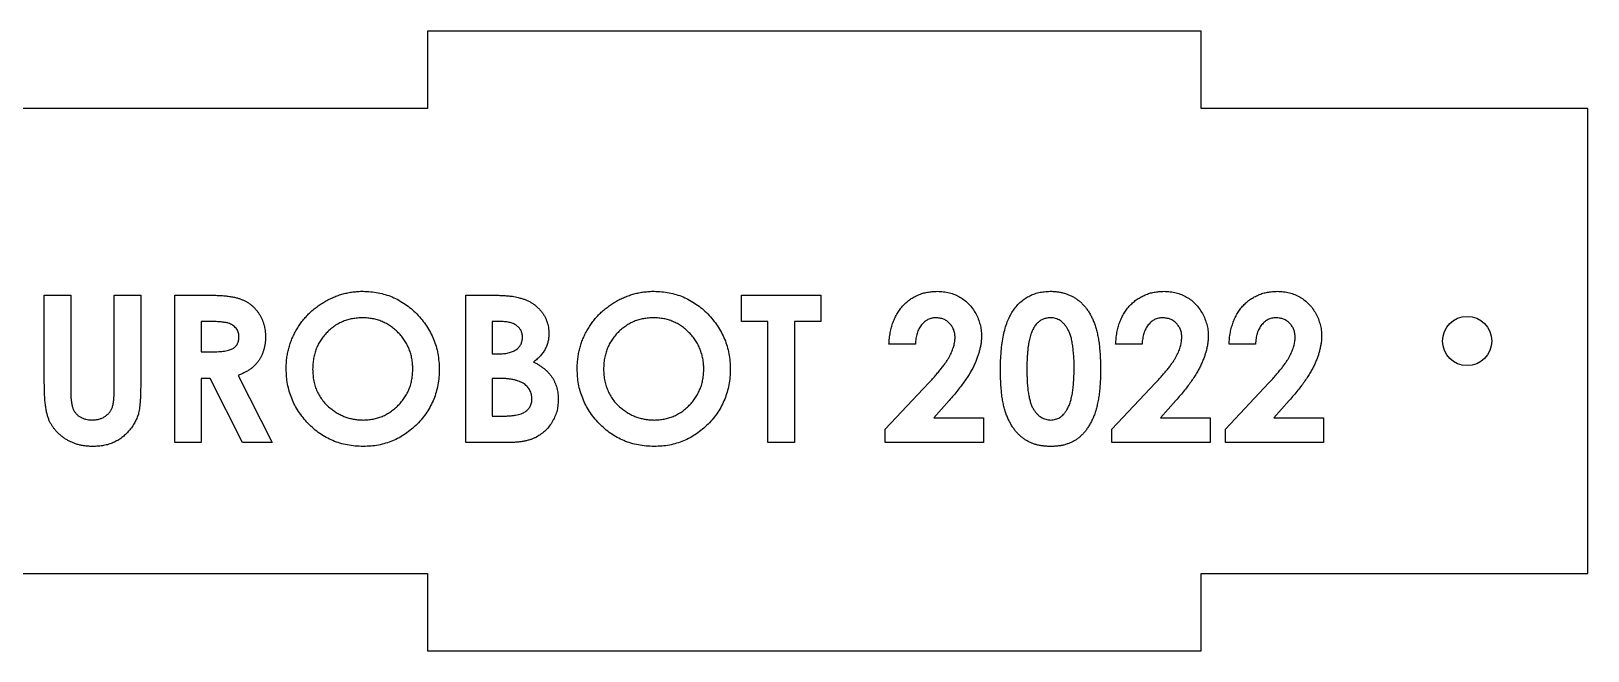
# Model space of a CAD drawing. Header units: millimetres. Extents: x -200 to 0, y -5 to 35.
# Drawn here: x -100.6 to 0, y -5 to 35 of the extents above; entities that cross this region are included whole.
import ezdxf

# ---------------------------------------------------------------- set-up
doc = ezdxf.new("R2010")
doc.units = ezdxf.units.MM

msp = doc.modelspace()

# ---------------------------------------------------------------- linework, layer by layer
at = {"color": 7, "linetype": 'Continuous', "lineweight": 25}
for p, q in [((-25, 35), (-75, 35)), ((-75, 35), (-75, 30)), ((-25, 30), (-25, 35)), ((-75, 30), (-105, 30)), ((0, 30), (-25, 30)), ((0, 0), (0, 30)), ((-99.76, 12.28), (-99.76, 17.96)), ((-99.76, 17.96), (-98.05, 17.96)), ((-98.05, 17.96), (-98.05, 11.77)), ((-95.24, 11.99), (-95.24, 17.96)), ((-95.24, 17.96), (-93.53, 17.96)), ((-93.53, 17.96), (-93.53, 12.28)), ((-91.33, 8.44), (-91.33, 17.96)), ((-91.33, 17.96), (-89.34, 17.96)), ((-72.52, 8.44), (-72.52, 17.96)), ((-72.52, 17.96), (-71, 17.96)), ((-54.7, 16.25), (-54.7, 17.96)), ((-54.7, 17.96), (-49.57, 17.96)), ((-49.57, 17.96), (-49.57, 16.25)), ((-89.04, 16.25), (-89.62, 16.25)), ((-89.62, 16.25), (-89.62, 14.3)), ((-70.28, 16.25), (-70.81, 16.25)), ((-70.81, 16.25), (-70.81, 14.18)), ((-52.99, 16.25), (-54.7, 16.25)), ((-52.99, 8.44), (-52.99, 16.25)), ((-49.57, 16.25), (-51.28, 16.25)), ((-51.28, 16.25), (-51.28, 8.44)), ((-89.62, 14.3), (-88.95, 14.3)), ((-70.81, 14.18), (-70.36, 14.18)), ((-43.46, 14.79), (-45.17, 14.79)), ((-28.81, 14.79), (-30.52, 14.79)), ((-21.48, 14.79), (-23.19, 14.79)), ((-89.04, 12.59), (-89.62, 12.59)), ((-89.62, 12.59), (-89.62, 8.44)), ((-86.94, 8.44), (-89.04, 12.59)), ((-87.24, 12.78), (-85.04, 8.44)), ((-70.41, 12.59), (-70.81, 12.59)), ((-70.81, 12.59), (-70.81, 10.15)), ((-45.41, 9.3), (-42.59, 12.31)), ((-30.76, 9.3), (-27.94, 12.31)), ((-23.43, 9.3), (-20.61, 12.31)), ((-41.28, 11.16), (-42.27, 10.03)), ((-26.62, 11.16), (-27.62, 10.03)), ((-19.3, 11.16), (-20.29, 10.03)), ((-70.81, 10.15), (-70.32, 10.15)), ((-45.41, 8.44), (-45.41, 9.3)), ((-42.27, 10.03), (-39.06, 10.03)), ((-39.06, 10.03), (-39.06, 8.44)), ((-30.76, 8.44), (-30.76, 9.3)), ((-27.62, 10.03), (-24.41, 10.03)), ((-24.41, 10.03), (-24.41, 8.44)), ((-23.43, 8.44), (-23.43, 9.3)), ((-20.29, 10.03), (-17.08, 10.03)), ((-17.08, 10.03), (-17.08, 8.44)), ((-89.62, 8.44), (-91.33, 8.44)), ((-85.04, 8.44), (-86.94, 8.44)), ((-69.85, 8.44), (-72.52, 8.44)), ((-51.28, 8.44), (-52.99, 8.44)), ((-39.06, 8.44), (-45.41, 8.44)), ((-24.41, 8.44), (-30.76, 8.44)), ((-17.08, 8.44), (-23.43, 8.44)), ((-105, 0), (-75, 0)), ((-75, 0), (-75, -5)), ((-25, -5), (-25, 0)), ((-25, 0), (0, 0)), ((-75, -5), (-25, -5))]:
    msp.add_line(p, q, dxfattribs=at)
msp.add_circle((-7.8, 15), 1.59, dxfattribs=at)
for points, knots in [([(-84.12, 13.2), (-84.12, 13.32), (-84.12, 13.54), (-84.09, 13.87), (-84.04, 14.2), (-83.96, 14.52), (-83.87, 14.83), (-83.76, 15.13), (-83.62, 15.43), (-83.47, 15.72), (-83.3, 16), (-83.11, 16.26), (-82.9, 16.51), (-82.68, 16.75), (-82.45, 16.97), (-82.2, 17.17), (-81.93, 17.36), (-81.65, 17.54), (-81.36, 17.7), (-81.06, 17.83), (-80.76, 17.95), (-80.45, 18.04), (-80.14, 18.12), (-79.82, 18.17), (-79.49, 18.2), (-79.27, 18.21), (-79.16, 18.21)], [0, 0, 0, 0, 0.043114, 0.085683, 0.127594, 0.169059, 0.210432, 0.251811, 0.293444, 0.335381, 0.377477, 0.418688, 0.459873, 0.500873, 0.541873, 0.583212, 0.624763, 0.666988, 0.70937, 0.751103, 0.792568, 0.833545, 0.874827, 0.916018, 0.957859, 1, 1, 1, 1]), ([(-79.16, 18.21), (-78.99, 18.2), (-78.67, 18.19), (-78.19, 18.12), (-77.72, 18.01), (-77.28, 17.85), (-76.85, 17.64), (-76.44, 17.39), (-76.05, 17.09), (-75.68, 16.75), (-75.34, 16.37), (-75.05, 15.98), (-74.8, 15.56), (-74.59, 15.12), (-74.43, 14.66), (-74.32, 14.18), (-74.25, 13.68), (-74.24, 13.34), (-74.23, 13.17)], [0, 0, 0, 0, 0.063396, 0.125157, 0.185649, 0.245977, 0.306108, 0.367351, 0.429902, 0.49454, 0.559373, 0.62241, 0.684357, 0.745807, 0.80743, 0.869996, 0.933928, 1, 1, 1, 1]), ([(-65.32, 13.2), (-65.32, 13.32), (-65.31, 13.54), (-65.28, 13.87), (-65.23, 14.2), (-65.16, 14.52), (-65.07, 14.83), (-64.95, 15.13), (-64.82, 15.43), (-64.66, 15.72), (-64.49, 16), (-64.3, 16.26), (-64.1, 16.51), (-63.88, 16.75), (-63.64, 16.97), (-63.39, 17.17), (-63.13, 17.36), (-62.85, 17.54), (-62.56, 17.7), (-62.26, 17.83), (-61.95, 17.95), (-61.64, 18.04), (-61.33, 18.12), (-61.01, 18.17), (-60.68, 18.2), (-60.46, 18.21), (-60.35, 18.21)], [0, 0, 0, 0, 0.043114, 0.085683, 0.127594, 0.169059, 0.210432, 0.251811, 0.293444, 0.335381, 0.377477, 0.418688, 0.459873, 0.500873, 0.541873, 0.583212, 0.624763, 0.666988, 0.70937, 0.751103, 0.792568, 0.833545, 0.874827, 0.916018, 0.957859, 1, 1, 1, 1]), ([(-60.35, 18.21), (-60.19, 18.2), (-59.86, 18.19), (-59.38, 18.12), (-58.92, 18.01), (-58.47, 17.85), (-58.05, 17.64), (-57.64, 17.39), (-57.24, 17.09), (-56.88, 16.75), (-56.54, 16.37), (-56.24, 15.98), (-55.99, 15.56), (-55.78, 15.12), (-55.62, 14.66), (-55.51, 14.18), (-55.44, 13.68), (-55.43, 13.34), (-55.43, 13.17)], [0, 0, 0, 0, 0.063396, 0.125157, 0.185649, 0.245977, 0.306108, 0.367351, 0.429902, 0.49454, 0.559373, 0.62241, 0.684357, 0.745807, 0.80743, 0.869996, 0.933928, 1, 1, 1, 1]), ([(-45.17, 14.79), (-45.16, 14.92), (-45.15, 15.17), (-45.09, 15.54), (-45.01, 15.88), (-44.91, 16.21), (-44.78, 16.51), (-44.63, 16.8), (-44.45, 17.06), (-44.25, 17.3), (-44.03, 17.51), (-43.79, 17.7), (-43.54, 17.85), (-43.27, 17.98), (-42.98, 18.09), (-42.68, 18.15), (-42.37, 18.2), (-42.15, 18.2), (-42.04, 18.21)], [0, 0, 0, 0, 0.07494, 0.146428, 0.214753, 0.280422, 0.343604, 0.405543, 0.466199, 0.526538, 0.585902, 0.64409, 0.701613, 0.758754, 0.816629, 0.875655, 0.936624, 1, 1, 1, 1]), ([(-42.04, 18.21), (-41.91, 18.2), (-41.65, 18.19), (-41.27, 18.12), (-40.91, 18.01), (-40.58, 17.84), (-40.28, 17.64), (-40, 17.39), (-39.76, 17.1), (-39.56, 16.77), (-39.39, 16.43), (-39.28, 16.07), (-39.2, 15.71), (-39.19, 15.47), (-39.19, 15.35)], [0, 0, 0, 0, 0.089615, 0.174949, 0.257548, 0.338901, 0.420053, 0.501401, 0.584252, 0.67037, 0.756473, 0.839207, 0.92012, 1, 1, 1, 1]), ([(-37.18, 16.91), (-37.11, 17.01), (-36.96, 17.22), (-36.71, 17.48), (-36.44, 17.71), (-36.14, 17.89), (-35.83, 18.03), (-35.49, 18.14), (-35.13, 18.19), (-34.88, 18.2), (-34.76, 18.21)], [0, 0, 0, 0, 0.132314, 0.2587, 0.380912, 0.500535, 0.620923, 0.742376, 0.868281, 1, 1, 1, 1]), ([(-34.76, 18.21), (-34.68, 18.21), (-34.51, 18.2), (-34.27, 18.18), (-34.04, 18.14), (-33.82, 18.08), (-33.61, 18.01), (-33.4, 17.92), (-33.2, 17.82), (-33.02, 17.7), (-32.84, 17.56), (-32.67, 17.4), (-32.51, 17.23), (-32.37, 17.05), (-32.23, 16.84), (-32.11, 16.62), (-31.99, 16.38), (-31.89, 16.13), (-31.79, 15.85), (-31.71, 15.54), (-31.65, 15.22), (-31.59, 14.86), (-31.55, 14.48), (-31.52, 14.08), (-31.5, 13.64), (-31.49, 13.35), (-31.49, 13.2)], [0, 0, 0, 0, 0.036635, 0.072034, 0.106626, 0.140306, 0.173619, 0.206426, 0.239067, 0.271883, 0.30484, 0.338529, 0.372616, 0.407548, 0.443719, 0.481312, 0.520113, 0.560913, 0.604025, 0.650075, 0.699572, 0.752363, 0.808789, 0.868954, 0.932675, 1, 1, 1, 1]), ([(-30.52, 14.79), (-30.51, 14.92), (-30.49, 15.17), (-30.44, 15.54), (-30.36, 15.88), (-30.26, 16.21), (-30.13, 16.51), (-29.98, 16.8), (-29.8, 17.06), (-29.6, 17.3), (-29.37, 17.51), (-29.14, 17.7), (-28.88, 17.85), (-28.61, 17.98), (-28.33, 18.09), (-28.03, 18.15), (-27.72, 18.2), (-27.5, 18.2), (-27.39, 18.21)], [0, 0, 0, 0, 0.07494, 0.146428, 0.214753, 0.280422, 0.343604, 0.405543, 0.466199, 0.526538, 0.585902, 0.64409, 0.701613, 0.758754, 0.816629, 0.875655, 0.936624, 1, 1, 1, 1]), ([(-27.39, 18.21), (-27.26, 18.2), (-26.99, 18.19), (-26.61, 18.12), (-26.26, 18.01), (-25.93, 17.84), (-25.62, 17.64), (-25.35, 17.39), (-25.11, 17.1), (-24.91, 16.77), (-24.74, 16.43), (-24.62, 16.07), (-24.55, 15.71), (-24.54, 15.47), (-24.53, 15.35)], [0, 0, 0, 0, 0.089615, 0.174949, 0.257548, 0.338901, 0.420053, 0.501401, 0.584252, 0.67037, 0.756473, 0.839207, 0.92012, 1, 1, 1, 1]), ([(-23.19, 14.79), (-23.18, 14.92), (-23.17, 15.17), (-23.11, 15.54), (-23.03, 15.88), (-22.93, 16.21), (-22.8, 16.51), (-22.65, 16.8), (-22.47, 17.06), (-22.27, 17.3), (-22.05, 17.51), (-21.81, 17.7), (-21.56, 17.85), (-21.29, 17.98), (-21, 18.09), (-20.7, 18.15), (-20.39, 18.2), (-20.17, 18.2), (-20.06, 18.21)], [0, 0, 0, 0, 0.07494, 0.146428, 0.214753, 0.280422, 0.343604, 0.405543, 0.466199, 0.526538, 0.585902, 0.64409, 0.701613, 0.758754, 0.816629, 0.875655, 0.936624, 1, 1, 1, 1]), ([(-20.06, 18.21), (-19.93, 18.2), (-19.67, 18.19), (-19.29, 18.12), (-18.93, 18.01), (-18.6, 17.84), (-18.3, 17.64), (-18.02, 17.39), (-17.78, 17.1), (-17.58, 16.77), (-17.41, 16.43), (-17.3, 16.07), (-17.22, 15.71), (-17.21, 15.47), (-17.21, 15.35)], [0, 0, 0, 0, 0.089615, 0.174949, 0.257548, 0.338901, 0.420053, 0.501401, 0.584252, 0.67037, 0.756473, 0.839207, 0.92012, 1, 1, 1, 1]), ([(-89.34, 17.96), (-89.21, 17.96), (-88.95, 17.96), (-88.59, 17.95), (-88.25, 17.93), (-87.95, 17.9), (-87.67, 17.86), (-87.42, 17.81), (-87.2, 17.76), (-87.01, 17.69), (-86.84, 17.61), (-86.68, 17.53), (-86.52, 17.43), (-86.38, 17.32), (-86.24, 17.2), (-86.12, 17.07), (-86, 16.93), (-85.89, 16.77), (-85.79, 16.61), (-85.7, 16.44), (-85.63, 16.26), (-85.57, 16.07), (-85.52, 15.88), (-85.49, 15.68), (-85.47, 15.47), (-85.47, 15.33), (-85.47, 15.26)], [0, 0, 0, 0, 0.072889, 0.140186, 0.202277, 0.258895, 0.310483, 0.357095, 0.398514, 0.435038, 0.469251, 0.502805, 0.53621, 0.569379, 0.602801, 0.636666, 0.670929, 0.705803, 0.741189, 0.776304, 0.812004, 0.847969, 0.884522, 0.921974, 0.960198, 1, 1, 1, 1]), ([(-71, 17.96), (-70.89, 17.96), (-70.68, 17.96), (-70.39, 17.95), (-70.11, 17.94), (-69.85, 17.92), (-69.62, 17.9), (-69.41, 17.87), (-69.23, 17.84), (-69.11, 17.81), (-69.06, 17.79)], [0, 0, 0, 0, 0.163996, 0.317329, 0.45806, 0.589158, 0.707952, 0.816322, 0.913585, 1, 1, 1, 1]), ([(-69.06, 17.79), (-68.98, 17.77), (-68.84, 17.73), (-68.64, 17.66), (-68.45, 17.57), (-68.27, 17.47), (-68.1, 17.36), (-67.95, 17.23), (-67.8, 17.09), (-67.66, 16.94), (-67.54, 16.79), (-67.44, 16.62), (-67.35, 16.45), (-67.28, 16.27), (-67.22, 16.08), (-67.18, 15.89), (-67.15, 15.68), (-67.15, 15.55), (-67.15, 15.48)], [0, 0, 0, 0, 0.0687498, 0.1349091, 0.1997211, 0.2629737, 0.325357, 0.3873361, 0.4494075, 0.5111175, 0.5724726, 0.6330772, 0.692861, 0.7525607, 0.8127376, 0.8734793, 0.9357765, 1, 1, 1, 1]), ([(-87.18, 15.28), (-87.18, 15.33), (-87.18, 15.43), (-87.22, 15.57), (-87.28, 15.7), (-87.36, 15.83), (-87.47, 15.93), (-87.59, 16.02), (-87.72, 16.1), (-87.85, 16.15), (-87.97, 16.18), (-88.07, 16.2), (-88.19, 16.21), (-88.33, 16.23), (-88.48, 16.24), (-88.65, 16.25), (-88.84, 16.25), (-88.97, 16.25), (-89.04, 16.25)], [0, 0, 0, 0, 0.063769, 0.125262, 0.185414, 0.246807, 0.309422, 0.372533, 0.437733, 0.50575, 0.544013, 0.58837, 0.640389, 0.697897, 0.763272, 0.834979, 0.913874, 1, 1, 1, 1]), ([(-79.19, 16.5), (-79.3, 16.49), (-79.52, 16.49), (-79.84, 16.44), (-80.15, 16.37), (-80.45, 16.27), (-80.73, 16.14), (-81, 15.97), (-81.25, 15.78), (-81.49, 15.56), (-81.7, 15.32), (-81.9, 15.06), (-82.06, 14.79), (-82.19, 14.5), (-82.29, 14.19), (-82.36, 13.87), (-82.41, 13.53), (-82.41, 13.3), (-82.42, 13.18)], [0, 0, 0, 0, 0.064609, 0.127512, 0.188521, 0.248708, 0.308598, 0.368812, 0.429888, 0.492802, 0.555743, 0.617485, 0.678969, 0.740198, 0.80236, 0.866245, 0.931707, 1, 1, 1, 1]), ([(-75.94, 13.19), (-75.95, 13.31), (-75.95, 13.53), (-76, 13.86), (-76.07, 14.17), (-76.17, 14.47), (-76.31, 14.76), (-76.47, 15.04), (-76.66, 15.3), (-76.88, 15.54), (-77.12, 15.76), (-77.38, 15.96), (-77.65, 16.13), (-77.93, 16.26), (-78.23, 16.37), (-78.54, 16.44), (-78.86, 16.49), (-79.08, 16.49), (-79.19, 16.5)], [0, 0, 0, 0, 0.065939, 0.129791, 0.192175, 0.253617, 0.314719, 0.376282, 0.438973, 0.503175, 0.567329, 0.629651, 0.69065, 0.751238, 0.811754, 0.872788, 0.93554, 1, 1, 1, 1]), ([(-68.86, 15.25), (-68.86, 15.32), (-68.87, 15.47), (-68.94, 15.67), (-69.05, 15.84), (-69.18, 15.96), (-69.31, 16.05), (-69.41, 16.1), (-69.53, 16.15), (-69.65, 16.19), (-69.79, 16.22), (-69.95, 16.24), (-70.11, 16.25), (-70.22, 16.25), (-70.28, 16.25)], [0, 0, 0, 0, 0.112332, 0.217189, 0.320776, 0.429446, 0.48689, 0.547348, 0.610552, 0.67854, 0.751006, 0.828563, 0.911494, 1, 1, 1, 1]), ([(-60.38, 16.5), (-60.49, 16.49), (-60.71, 16.49), (-61.04, 16.44), (-61.34, 16.37), (-61.64, 16.27), (-61.92, 16.14), (-62.19, 15.97), (-62.44, 15.78), (-62.68, 15.56), (-62.9, 15.32), (-63.09, 15.06), (-63.25, 14.79), (-63.38, 14.5), (-63.48, 14.19), (-63.56, 13.87), (-63.6, 13.53), (-63.61, 13.3), (-63.61, 13.18)], [0, 0, 0, 0, 0.0646087, 0.1275118, 0.1885213, 0.2487082, 0.3085983, 0.3688122, 0.4298875, 0.4928024, 0.5557433, 0.6174853, 0.678969, 0.7401977, 0.8023601, 0.8662448, 0.9317068, 1, 1, 1, 1]), ([(-57.14, 13.19), (-57.14, 13.31), (-57.15, 13.53), (-57.19, 13.86), (-57.27, 14.17), (-57.37, 14.47), (-57.5, 14.76), (-57.66, 15.04), (-57.86, 15.3), (-58.08, 15.54), (-58.32, 15.76), (-58.58, 15.96), (-58.84, 16.13), (-59.13, 16.26), (-59.42, 16.37), (-59.73, 16.44), (-60.05, 16.49), (-60.27, 16.49), (-60.38, 16.5)], [0, 0, 0, 0, 0.0659391, 0.1297911, 0.1921752, 0.253617, 0.3147191, 0.3762823, 0.438973, 0.5031747, 0.5673295, 0.629651, 0.6906499, 0.7512376, 0.8117541, 0.8727878, 0.9355396, 1, 1, 1, 1]), ([(-42.14, 16.5), (-42.19, 16.5), (-42.28, 16.49), (-42.41, 16.47), (-42.53, 16.43), (-42.65, 16.38), (-42.76, 16.32), (-42.87, 16.24), (-42.97, 16.14), (-43.07, 16.04), (-43.16, 15.92), (-43.23, 15.79), (-43.3, 15.65), (-43.35, 15.49), (-43.4, 15.33), (-43.43, 15.16), (-43.45, 14.98), (-43.46, 14.85), (-43.46, 14.79)], [0, 0, 0, 0, 0.056467, 0.111164, 0.164937, 0.218322, 0.272393, 0.327976, 0.385291, 0.444903, 0.506844, 0.569488, 0.634153, 0.700976, 0.770897, 0.843626, 0.91966, 1, 1, 1, 1]), ([(-40.9, 15.23), (-40.9, 15.32), (-40.91, 15.49), (-40.98, 15.73), (-41.09, 15.95), (-41.24, 16.14), (-41.43, 16.3), (-41.64, 16.42), (-41.88, 16.48), (-42.05, 16.49), (-42.14, 16.5)], [0, 0, 0, 0, 0.132755, 0.257234, 0.378601, 0.501406, 0.623942, 0.743642, 0.868121, 1, 1, 1, 1]), ([(-37.97, 13.11), (-37.96, 13.32), (-37.96, 13.73), (-37.92, 14.31), (-37.86, 14.86), (-37.78, 15.36), (-37.67, 15.81), (-37.53, 16.22), (-37.38, 16.59), (-37.25, 16.81), (-37.18, 16.91)], [0, 0, 0, 0, 0.161071, 0.310789, 0.449904, 0.578376, 0.696617, 0.805987, 0.906562, 1, 1, 1, 1]), ([(-34.72, 16.5), (-34.79, 16.49), (-34.94, 16.49), (-35.15, 16.43), (-35.35, 16.34), (-35.5, 16.23), (-35.62, 16.12), (-35.7, 16.03), (-35.77, 15.92), (-35.84, 15.8), (-35.91, 15.66), (-35.97, 15.52), (-36.02, 15.36), (-36.07, 15.18), (-36.12, 14.99), (-36.15, 14.78), (-36.19, 14.55), (-36.21, 14.3), (-36.23, 14.03), (-36.25, 13.73), (-36.25, 13.42), (-36.25, 13.2), (-36.26, 13.09)], [0, 0, 0, 0, 0.053834, 0.105543, 0.158054, 0.211987, 0.240207, 0.269794, 0.301343, 0.334608, 0.370284, 0.408089, 0.448681, 0.492069, 0.538664, 0.590371, 0.646388, 0.707195, 0.772947, 0.843643, 0.919308, 1, 1, 1, 1]), ([(-33.2, 13.2), (-33.2, 13.35), (-33.2, 13.64), (-33.23, 14.05), (-33.26, 14.43), (-33.3, 14.77), (-33.36, 15.08), (-33.43, 15.35), (-33.52, 15.58), (-33.62, 15.78), (-33.73, 15.95), (-33.85, 16.1), (-33.97, 16.22), (-34.1, 16.32), (-34.25, 16.4), (-34.4, 16.46), (-34.55, 16.49), (-34.66, 16.49), (-34.72, 16.5)], [0, 0, 0, 0, 0.112115, 0.215802, 0.310203, 0.395993, 0.47341, 0.542778, 0.604548, 0.659357, 0.708764, 0.755356, 0.798687, 0.840017, 0.880203, 0.919733, 0.959049, 1, 1, 1, 1]), ([(-27.49, 16.5), (-27.53, 16.5), (-27.62, 16.49), (-27.75, 16.47), (-27.88, 16.43), (-28, 16.38), (-28.11, 16.32), (-28.22, 16.24), (-28.32, 16.14), (-28.41, 16.04), (-28.5, 15.92), (-28.58, 15.79), (-28.64, 15.65), (-28.7, 15.49), (-28.74, 15.33), (-28.77, 15.16), (-28.8, 14.98), (-28.8, 14.85), (-28.81, 14.79)], [0, 0, 0, 0, 0.056467, 0.111164, 0.164937, 0.218322, 0.272393, 0.327976, 0.385291, 0.444903, 0.506844, 0.569488, 0.634153, 0.700976, 0.770897, 0.843626, 0.91966, 1, 1, 1, 1]), ([(-26.24, 15.23), (-26.25, 15.32), (-26.25, 15.49), (-26.32, 15.73), (-26.43, 15.95), (-26.59, 16.14), (-26.77, 16.3), (-26.99, 16.42), (-27.23, 16.48), (-27.4, 16.49), (-27.49, 16.5)], [0, 0, 0, 0, 0.132755, 0.257234, 0.378601, 0.501406, 0.623942, 0.743642, 0.868121, 1, 1, 1, 1]), ([(-20.16, 16.5), (-20.21, 16.5), (-20.3, 16.49), (-20.43, 16.47), (-20.55, 16.43), (-20.67, 16.38), (-20.78, 16.32), (-20.89, 16.24), (-20.99, 16.14), (-21.09, 16.04), (-21.17, 15.92), (-21.25, 15.79), (-21.32, 15.65), (-21.37, 15.49), (-21.42, 15.33), (-21.45, 15.16), (-21.47, 14.98), (-21.48, 14.85), (-21.48, 14.79)], [0, 0, 0, 0, 0.056467, 0.111164, 0.164937, 0.218322, 0.272393, 0.327976, 0.385291, 0.444903, 0.506844, 0.569488, 0.634153, 0.700976, 0.770897, 0.843626, 0.91966, 1, 1, 1, 1]), ([(-18.92, 15.23), (-18.92, 15.32), (-18.93, 15.49), (-19, 15.73), (-19.1, 15.95), (-19.26, 16.14), (-19.45, 16.3), (-19.66, 16.42), (-19.9, 16.48), (-20.07, 16.49), (-20.16, 16.5)], [0, 0, 0, 0, 0.132755, 0.257234, 0.378601, 0.501406, 0.623942, 0.743642, 0.868121, 1, 1, 1, 1]), ([(-88.95, 14.3), (-88.87, 14.3), (-88.72, 14.3), (-88.49, 14.31), (-88.29, 14.33), (-88.11, 14.35), (-87.94, 14.38), (-87.8, 14.42), (-87.67, 14.47), (-87.56, 14.52), (-87.47, 14.58), (-87.39, 14.66), (-87.32, 14.74), (-87.27, 14.83), (-87.23, 14.93), (-87.2, 15.04), (-87.18, 15.16), (-87.18, 15.24), (-87.18, 15.28)], [0, 0, 0, 0, 0.10554, 0.202086, 0.290685, 0.370553, 0.44267, 0.507675, 0.565573, 0.616455, 0.663331, 0.708862, 0.753412, 0.798515, 0.845064, 0.893873, 0.944708, 1, 1, 1, 1]), ([(-85.47, 15.26), (-85.47, 15.18), (-85.47, 15.03), (-85.49, 14.82), (-85.53, 14.61), (-85.58, 14.41), (-85.64, 14.23), (-85.71, 14.05), (-85.8, 13.88), (-85.91, 13.72), (-86.02, 13.57), (-86.16, 13.43), (-86.3, 13.29), (-86.46, 13.17), (-86.64, 13.06), (-86.82, 12.96), (-87.03, 12.86), (-87.17, 12.81), (-87.24, 12.78)], [0, 0, 0, 0, 0.068741, 0.134789, 0.198536, 0.260386, 0.320962, 0.379904, 0.438503, 0.496154, 0.554265, 0.612749, 0.672513, 0.733646, 0.79679, 0.861936, 0.929398, 1, 1, 1, 1]), ([(-70.36, 14.18), (-70.3, 14.18), (-70.18, 14.18), (-70.01, 14.19), (-69.85, 14.21), (-69.7, 14.25), (-69.56, 14.29), (-69.44, 14.34), (-69.33, 14.4), (-69.2, 14.48), (-69.06, 14.61), (-68.94, 14.8), (-68.87, 15.02), (-68.86, 15.17), (-68.86, 15.25)], [0, 0, 0, 0, 0.088776, 0.171377, 0.248114, 0.321161, 0.388033, 0.452091, 0.512268, 0.568866, 0.676936, 0.781012, 0.886918, 1, 1, 1, 1]), ([(-67.15, 15.48), (-67.15, 15.39), (-67.16, 15.21), (-67.2, 14.96), (-67.28, 14.71), (-67.38, 14.48), (-67.52, 14.25), (-67.69, 14.04), (-67.9, 13.83), (-68.06, 13.71), (-68.14, 13.64)], [0, 0, 0, 0, 0.12327, 0.242641, 0.359427, 0.47555, 0.593898, 0.720202, 0.854465, 1, 1, 1, 1]), ([(-42.59, 12.31), (-42.51, 12.39), (-42.35, 12.56), (-42.13, 12.81), (-41.93, 13.05), (-41.75, 13.27), (-41.59, 13.48), (-41.45, 13.68), (-41.33, 13.86), (-41.21, 14.09), (-41.09, 14.35), (-40.98, 14.66), (-40.91, 14.95), (-40.9, 15.14), (-40.9, 15.23)], [0, 0, 0, 0, 0.1038439, 0.2011149, 0.2911157, 0.3743484, 0.4507074, 0.5200404, 0.5832583, 0.6395783, 0.7415365, 0.83506, 0.920873, 1, 1, 1, 1]), ([(-39.19, 15.35), (-39.19, 15.28), (-39.19, 15.13), (-39.21, 14.91), (-39.25, 14.69), (-39.3, 14.46), (-39.36, 14.22), (-39.44, 13.99), (-39.53, 13.74), (-39.63, 13.5), (-39.76, 13.24), (-39.91, 12.98), (-40.08, 12.7), (-40.27, 12.42), (-40.49, 12.12), (-40.73, 11.81), (-40.99, 11.49), (-41.18, 11.27), (-41.28, 11.16)], [0, 0, 0, 0, 0.045518, 0.091616, 0.139247, 0.188242, 0.238673, 0.290664, 0.34484, 0.400432, 0.459144, 0.522551, 0.590101, 0.66226, 0.739681, 0.821575, 0.90833, 1, 1, 1, 1]), ([(-27.94, 12.31), (-27.86, 12.39), (-27.7, 12.56), (-27.48, 12.81), (-27.27, 13.05), (-27.09, 13.27), (-26.93, 13.48), (-26.79, 13.68), (-26.68, 13.86), (-26.55, 14.09), (-26.43, 14.35), (-26.32, 14.66), (-26.26, 14.95), (-26.25, 15.14), (-26.24, 15.23)], [0, 0, 0, 0, 0.103844, 0.201115, 0.291116, 0.374348, 0.450707, 0.52004, 0.583258, 0.639578, 0.741537, 0.83506, 0.920873, 1, 1, 1, 1]), ([(-24.53, 15.35), (-24.53, 15.28), (-24.54, 15.13), (-24.56, 14.91), (-24.59, 14.69), (-24.64, 14.46), (-24.71, 14.22), (-24.78, 13.99), (-24.88, 13.74), (-24.98, 13.5), (-25.11, 13.24), (-25.25, 12.98), (-25.42, 12.7), (-25.62, 12.42), (-25.83, 12.12), (-26.08, 11.81), (-26.34, 11.49), (-26.53, 11.27), (-26.62, 11.16)], [0, 0, 0, 0, 0.045518, 0.091616, 0.139247, 0.188242, 0.238673, 0.290664, 0.34484, 0.400432, 0.459144, 0.522551, 0.590101, 0.66226, 0.739681, 0.821575, 0.90833, 1, 1, 1, 1]), ([(-20.61, 12.31), (-20.53, 12.39), (-20.37, 12.56), (-20.15, 12.81), (-19.95, 13.05), (-19.77, 13.27), (-19.61, 13.48), (-19.47, 13.68), (-19.35, 13.86), (-19.23, 14.09), (-19.11, 14.35), (-19, 14.66), (-18.93, 14.95), (-18.92, 15.14), (-18.92, 15.23)], [0, 0, 0, 0, 0.103844, 0.201115, 0.291116, 0.374348, 0.450707, 0.52004, 0.583258, 0.639578, 0.741537, 0.83506, 0.920873, 1, 1, 1, 1]), ([(-17.21, 15.35), (-17.21, 15.28), (-17.21, 15.13), (-17.23, 14.91), (-17.27, 14.69), (-17.32, 14.46), (-17.38, 14.22), (-17.46, 13.99), (-17.55, 13.74), (-17.65, 13.5), (-17.78, 13.24), (-17.93, 12.98), (-18.1, 12.7), (-18.29, 12.42), (-18.51, 12.12), (-18.75, 11.81), (-19.01, 11.49), (-19.2, 11.27), (-19.3, 11.16)], [0, 0, 0, 0, 0.045518, 0.091616, 0.139247, 0.188242, 0.238673, 0.290664, 0.34484, 0.400432, 0.459144, 0.522551, 0.590101, 0.66226, 0.739681, 0.821575, 0.90833, 1, 1, 1, 1]), ([(-79.15, 8.19), (-79.32, 8.2), (-79.67, 8.21), (-80.17, 8.28), (-80.65, 8.39), (-81.11, 8.56), (-81.55, 8.77), (-81.96, 9.02), (-82.35, 9.33), (-82.71, 9.67), (-83.04, 10.05), (-83.33, 10.45), (-83.58, 10.86), (-83.78, 11.3), (-83.93, 11.75), (-84.05, 12.22), (-84.11, 12.71), (-84.12, 13.04), (-84.12, 13.2)], [0, 0, 0, 0, 0.066749, 0.131152, 0.193732, 0.255326, 0.316388, 0.378027, 0.440406, 0.504557, 0.568658, 0.630986, 0.692288, 0.752615, 0.8132, 0.874016, 0.936158, 1, 1, 1, 1]), ([(-82.42, 13.18), (-82.41, 13.05), (-82.4, 12.79), (-82.35, 12.42), (-82.26, 12.07), (-82.13, 11.74), (-81.96, 11.43), (-81.76, 11.14), (-81.52, 10.87), (-81.34, 10.71), (-81.24, 10.64)], [0, 0, 0, 0, 0.134807, 0.264199, 0.388462, 0.509942, 0.63041, 0.750671, 0.873455, 1, 1, 1, 1]), ([(-79.15, 9.9), (-79.04, 9.91), (-78.83, 9.91), (-78.51, 9.96), (-78.21, 10.03), (-77.92, 10.13), (-77.64, 10.27), (-77.37, 10.43), (-77.12, 10.63), (-76.88, 10.85), (-76.66, 11.09), (-76.47, 11.35), (-76.3, 11.62), (-76.17, 11.91), (-76.07, 12.21), (-76, 12.53), (-75.95, 12.86), (-75.95, 13.08), (-75.94, 13.19)], [0, 0, 0, 0, 0.064147, 0.126212, 0.186841, 0.246936, 0.307256, 0.368151, 0.430071, 0.493875, 0.557981, 0.62087, 0.682525, 0.744036, 0.805889, 0.868968, 0.933247, 1, 1, 1, 1]), ([(-74.23, 13.17), (-74.24, 13), (-74.25, 12.66), (-74.31, 12.17), (-74.43, 11.7), (-74.58, 11.24), (-74.79, 10.81), (-75.03, 10.39), (-75.33, 10), (-75.66, 9.63), (-76.03, 9.3), (-76.42, 9), (-76.82, 8.75), (-77.25, 8.55), (-77.7, 8.39), (-78.16, 8.27), (-78.65, 8.21), (-78.98, 8.2), (-79.15, 8.19)], [0, 0, 0, 0, 0.065722, 0.129508, 0.191722, 0.253161, 0.314316, 0.375952, 0.43862, 0.502973, 0.567129, 0.629552, 0.690477, 0.751072, 0.811668, 0.872929, 0.935501, 1, 1, 1, 1]), ([(-68.14, 13.64), (-68.07, 13.61), (-67.94, 13.54), (-67.75, 13.43), (-67.58, 13.31), (-67.42, 13.19), (-67.28, 13.06), (-67.14, 12.92), (-67.03, 12.78), (-66.92, 12.63), (-66.83, 12.48), (-66.76, 12.31), (-66.69, 12.14), (-66.63, 11.97), (-66.59, 11.78), (-66.56, 11.59), (-66.54, 11.4), (-66.54, 11.26), (-66.54, 11.19)], [0, 0, 0, 0, 0.072791, 0.142723, 0.209491, 0.274716, 0.336886, 0.397686, 0.457054, 0.515313, 0.572822, 0.630776, 0.689505, 0.748743, 0.809225, 0.870715, 0.934265, 1, 1, 1, 1]), ([(-60.34, 8.19), (-60.52, 8.2), (-60.86, 8.21), (-61.36, 8.28), (-61.85, 8.39), (-62.3, 8.56), (-62.74, 8.77), (-63.15, 9.02), (-63.54, 9.33), (-63.91, 9.67), (-64.24, 10.05), (-64.53, 10.45), (-64.77, 10.86), (-64.97, 11.3), (-65.13, 11.75), (-65.24, 12.22), (-65.31, 12.71), (-65.31, 13.04), (-65.32, 13.2)], [0, 0, 0, 0, 0.066749, 0.131152, 0.193732, 0.255326, 0.316388, 0.378027, 0.440406, 0.504557, 0.568658, 0.630986, 0.692288, 0.752615, 0.8132, 0.874016, 0.936158, 1, 1, 1, 1]), ([(-63.61, 13.18), (-63.61, 13.05), (-63.6, 12.79), (-63.54, 12.42), (-63.45, 12.07), (-63.32, 11.74), (-63.16, 11.43), (-62.96, 11.14), (-62.72, 10.87), (-62.53, 10.71), (-62.44, 10.64)], [0, 0, 0, 0, 0.134807, 0.264199, 0.388462, 0.509942, 0.63041, 0.750671, 0.873455, 1, 1, 1, 1]), ([(-60.35, 9.9), (-60.24, 9.91), (-60.02, 9.91), (-59.71, 9.96), (-59.4, 10.03), (-59.11, 10.13), (-58.83, 10.27), (-58.56, 10.43), (-58.31, 10.63), (-58.07, 10.85), (-57.85, 11.09), (-57.66, 11.35), (-57.5, 11.62), (-57.37, 11.91), (-57.26, 12.21), (-57.19, 12.53), (-57.15, 12.86), (-57.14, 13.08), (-57.14, 13.19)], [0, 0, 0, 0, 0.064147, 0.126212, 0.186841, 0.246936, 0.307256, 0.368151, 0.430071, 0.493875, 0.557981, 0.62087, 0.682525, 0.744036, 0.805889, 0.868968, 0.933247, 1, 1, 1, 1]), ([(-55.43, 13.17), (-55.43, 13), (-55.44, 12.66), (-55.51, 12.17), (-55.62, 11.7), (-55.78, 11.24), (-55.98, 10.81), (-56.23, 10.39), (-56.52, 10), (-56.86, 9.63), (-57.22, 9.3), (-57.61, 9), (-58.02, 8.75), (-58.45, 8.55), (-58.89, 8.39), (-59.36, 8.27), (-59.84, 8.21), (-60.17, 8.2), (-60.34, 8.19)], [0, 0, 0, 0, 0.065722, 0.129508, 0.191722, 0.253161, 0.314316, 0.375952, 0.43862, 0.502973, 0.567129, 0.629552, 0.690477, 0.751072, 0.811668, 0.872929, 0.935501, 1, 1, 1, 1]), ([(-34.71, 8.19), (-34.79, 8.19), (-34.96, 8.2), (-35.21, 8.22), (-35.44, 8.26), (-35.66, 8.31), (-35.88, 8.38), (-36.08, 8.47), (-36.28, 8.57), (-36.46, 8.69), (-36.63, 8.82), (-36.79, 8.97), (-36.95, 9.14), (-37.09, 9.32), (-37.23, 9.52), (-37.35, 9.73), (-37.46, 9.96), (-37.57, 10.21), (-37.66, 10.48), (-37.75, 10.78), (-37.81, 11.1), (-37.87, 11.45), (-37.91, 11.83), (-37.94, 12.23), (-37.96, 12.66), (-37.96, 12.95), (-37.97, 13.11)], [0, 0, 0, 0, 0.038217, 0.074867, 0.110158, 0.144454, 0.17808, 0.211171, 0.243687, 0.275872, 0.308376, 0.341263, 0.37515, 0.409655, 0.445157, 0.482073, 0.520576, 0.560554, 0.603108, 0.648689, 0.697948, 0.750768, 0.807309, 0.867656, 0.931861, 1, 1, 1, 1]), ([(-36.26, 13.09), (-36.25, 12.94), (-36.25, 12.66), (-36.23, 12.26), (-36.2, 11.9), (-36.15, 11.57), (-36.09, 11.28), (-36.02, 11.01), (-35.94, 10.79), (-35.83, 10.59), (-35.72, 10.43), (-35.6, 10.29), (-35.48, 10.17), (-35.34, 10.07), (-35.19, 10), (-35.04, 9.94), (-34.88, 9.91), (-34.77, 9.91), (-34.72, 9.9)], [0, 0, 0, 0, 0.110734, 0.212341, 0.305502, 0.389835, 0.46669, 0.535262, 0.596763, 0.651066, 0.701036, 0.74786, 0.791833, 0.834284, 0.875334, 0.916035, 0.957652, 1, 1, 1, 1]), ([(-31.49, 13.2), (-31.49, 13.04), (-31.5, 12.74), (-31.51, 12.31), (-31.55, 11.9), (-31.59, 11.52), (-31.65, 11.16), (-31.72, 10.83), (-31.8, 10.52), (-31.89, 10.24), (-32, 9.99), (-32.11, 9.75), (-32.24, 9.53), (-32.37, 9.32), (-32.51, 9.14), (-32.66, 8.97), (-32.82, 8.82), (-32.98, 8.69), (-33.16, 8.57), (-33.35, 8.47), (-33.55, 8.39), (-33.76, 8.31), (-33.98, 8.26), (-34.21, 8.22), (-34.46, 8.2), (-34.62, 8.19), (-34.71, 8.19)], [0, 0, 0, 0, 0.068491, 0.133077, 0.193829, 0.251083, 0.304401, 0.354408, 0.401295, 0.444701, 0.485692, 0.524676, 0.562307, 0.597947, 0.632474, 0.665752, 0.697985, 0.729586, 0.760825, 0.792355, 0.824313, 0.857156, 0.890927, 0.92596, 0.962061, 1, 1, 1, 1]), ([(-33.67, 10.56), (-33.63, 10.63), (-33.55, 10.78), (-33.46, 11.02), (-33.38, 11.31), (-33.31, 11.62), (-33.27, 11.97), (-33.23, 12.35), (-33.21, 12.76), (-33.2, 13.05), (-33.2, 13.2)], [0, 0, 0, 0, 0.088871, 0.186355, 0.294078, 0.412237, 0.541778, 0.682703, 0.835096, 1, 1, 1, 1]), ([(-96.64, 8.19), (-96.72, 8.19), (-96.88, 8.2), (-97.12, 8.22), (-97.35, 8.26), (-97.57, 8.31), (-97.79, 8.38), (-97.99, 8.46), (-98.19, 8.55), (-98.38, 8.67), (-98.56, 8.79), (-98.72, 8.92), (-98.88, 9.06), (-99.01, 9.2), (-99.14, 9.36), (-99.25, 9.52), (-99.35, 9.68), (-99.44, 9.86), (-99.52, 10.06), (-99.58, 10.29), (-99.64, 10.55), (-99.68, 10.83), (-99.72, 11.15), (-99.74, 11.5), (-99.75, 11.88), (-99.75, 12.14), (-99.76, 12.28)], [0, 0, 0, 0, 0.041715, 0.082303, 0.121572, 0.160067, 0.197994, 0.235566, 0.273005, 0.31009, 0.346846, 0.382484, 0.417271, 0.451332, 0.484853, 0.518031, 0.551069, 0.584171, 0.619467, 0.659158, 0.703472, 0.75284, 0.806844, 0.866142, 0.930502, 1, 1, 1, 1]), ([(-93.53, 12.28), (-93.53, 12.17), (-93.53, 11.94), (-93.54, 11.63), (-93.55, 11.34), (-93.56, 11.07), (-93.59, 10.84), (-93.61, 10.63), (-93.64, 10.45), (-93.69, 10.24), (-93.78, 10), (-93.91, 9.73), (-94.08, 9.46), (-94.28, 9.21), (-94.5, 8.97), (-94.75, 8.76), (-95.01, 8.58), (-95.3, 8.44), (-95.6, 8.32), (-95.93, 8.25), (-96.27, 8.2), (-96.51, 8.2), (-96.64, 8.19)], [0, 0, 0, 0, 0.05854, 0.112568, 0.16178, 0.206487, 0.246457, 0.282, 0.313213, 0.339806, 0.389413, 0.440473, 0.493955, 0.549978, 0.606488, 0.661319, 0.714691, 0.767918, 0.821939, 0.878107, 0.937203, 1, 1, 1, 1]), ([(-68.25, 11.26), (-68.25, 11.31), (-68.25, 11.41), (-68.28, 11.55), (-68.32, 11.69), (-68.37, 11.81), (-68.44, 11.93), (-68.53, 12.04), (-68.63, 12.14), (-68.75, 12.24), (-68.89, 12.32), (-69.04, 12.39), (-69.22, 12.45), (-69.42, 12.5), (-69.64, 12.54), (-69.87, 12.57), (-70.13, 12.59), (-70.31, 12.59), (-70.41, 12.59)], [0, 0, 0, 0, 0.052826, 0.102892, 0.151698, 0.199578, 0.247224, 0.295723, 0.346254, 0.398507, 0.45429, 0.514042, 0.579093, 0.650037, 0.727451, 0.811452, 0.902476, 1, 1, 1, 1]), ([(-98.05, 11.77), (-98.05, 11.7), (-98.05, 11.58), (-98.04, 11.4), (-98.03, 11.24), (-98.01, 11.09), (-97.99, 10.95), (-97.97, 10.83), (-97.94, 10.73), (-97.9, 10.61), (-97.83, 10.47), (-97.72, 10.33), (-97.6, 10.2), (-97.45, 10.1), (-97.28, 10.01), (-97.09, 9.95), (-96.89, 9.91), (-96.75, 9.91), (-96.67, 9.9)], [0, 0, 0, 0, 0.072219, 0.13949, 0.20037, 0.256433, 0.307804, 0.353659, 0.39442, 0.430156, 0.496666, 0.562018, 0.628755, 0.69741, 0.768079, 0.841338, 0.918336, 1, 1, 1, 1]), ([(-96.67, 9.9), (-96.6, 9.91), (-96.45, 9.91), (-96.23, 9.95), (-96.03, 10.02), (-95.85, 10.12), (-95.69, 10.24), (-95.55, 10.37), (-95.45, 10.52), (-95.38, 10.66), (-95.34, 10.79), (-95.31, 10.9), (-95.29, 11.04), (-95.27, 11.19), (-95.26, 11.36), (-95.24, 11.56), (-95.24, 11.77), (-95.24, 11.92), (-95.24, 11.99)], [0, 0, 0, 0, 0.078833, 0.15371, 0.224678, 0.294809, 0.362715, 0.427103, 0.48865, 0.5509, 0.585046, 0.625272, 0.671466, 0.72455, 0.783265, 0.849073, 0.921296, 1, 1, 1, 1]), ([(-70.32, 10.15), (-70.22, 10.15), (-70.04, 10.15), (-69.77, 10.16), (-69.53, 10.18), (-69.31, 10.21), (-69.11, 10.25), (-68.94, 10.3), (-68.8, 10.36), (-68.68, 10.43), (-68.58, 10.51), (-68.49, 10.59), (-68.41, 10.68), (-68.36, 10.78), (-68.31, 10.89), (-68.27, 11.01), (-68.25, 11.13), (-68.25, 11.22), (-68.25, 11.26)], [0, 0, 0, 0, 0.109567, 0.210657, 0.302002, 0.385143, 0.459013, 0.524719, 0.583227, 0.634208, 0.681186, 0.726275, 0.770113, 0.81408, 0.857994, 0.903339, 0.950545, 1, 1, 1, 1]), ([(-66.54, 11.19), (-66.55, 11.06), (-66.56, 10.81), (-66.63, 10.43), (-66.77, 10.07), (-66.95, 9.74), (-67.17, 9.43), (-67.43, 9.16), (-67.71, 8.94), (-67.98, 8.78), (-68.2, 8.68), (-68.39, 8.62), (-68.6, 8.56), (-68.82, 8.52), (-69.05, 8.48), (-69.3, 8.46), (-69.57, 8.44), (-69.75, 8.44), (-69.85, 8.44)], [0, 0, 0, 0, 0.0802589, 0.1583906, 0.2362576, 0.3151048, 0.3932217, 0.4687313, 0.5427813, 0.6177082, 0.6563652, 0.6970797, 0.7406969, 0.7867287, 0.8355791, 0.8872495, 0.9418977, 1, 1, 1, 1]), ([(-81.24, 10.64), (-81.17, 10.58), (-81.02, 10.46), (-80.77, 10.31), (-80.52, 10.19), (-80.27, 10.08), (-80, 10), (-79.72, 9.94), (-79.44, 9.91), (-79.25, 9.91), (-79.15, 9.9)], [0, 0, 0, 0, 0.127991, 0.253098, 0.376184, 0.498936, 0.621526, 0.745707, 0.871575, 1, 1, 1, 1]), ([(-62.44, 10.64), (-62.36, 10.58), (-62.21, 10.46), (-61.97, 10.31), (-61.72, 10.19), (-61.46, 10.08), (-61.19, 10), (-60.92, 9.94), (-60.64, 9.91), (-60.44, 9.91), (-60.35, 9.9)], [0, 0, 0, 0, 0.127991, 0.253098, 0.376184, 0.498936, 0.621526, 0.745707, 0.871575, 1, 1, 1, 1]), ([(-34.72, 9.9), (-34.66, 9.9), (-34.56, 9.91), (-34.4, 9.94), (-34.26, 9.99), (-34.12, 10.06), (-34, 10.16), (-33.88, 10.27), (-33.77, 10.41), (-33.7, 10.51), (-33.67, 10.56)], [0, 0, 0, 0, 0.1240354, 0.242846, 0.3603417, 0.4790424, 0.5993341, 0.7254885, 0.8585494, 1, 1, 1, 1])]:
    msp.add_open_spline(points, degree=3, knots=knots, dxfattribs=at)

doc.saveas('drawing.dxf')
